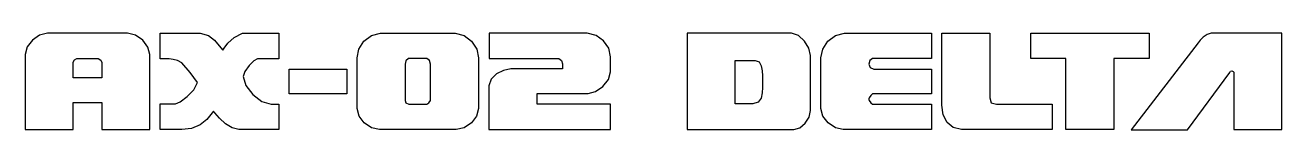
# Model space of a CAD drawing. Extents: x -14.2 to 84.1, y 47.8 to 55.3.
import ezdxf

# ---------------------------------------------------------------- set-up
doc = ezdxf.new("R2010")
doc.units = 0
doc.layers.add('Layer_1', color=7, linetype='CONTINUOUS')

msp = doc.modelspace()

# ---------------------------------------------------------------- linework, layer by layer
at = {"layer": 'Layer_1', "color": 7}
for points in [[(-4.439636, 47.802964), (-4.439636, 53.676609), (-4.600926, 54.268005), (-5.004151, 54.805639), (-5.568666, 55.195423), (-6.186944, 55.343272), (-12.450372, 55.343272), (-13.068651, 55.195423), (-13.633166, 54.81908), (-14.036391, 54.294887), (-14.197681, 53.676609), (-14.197681, 47.802964), (-10.447688, 47.802964), (-10.447688, 49.926616), (-8.203069, 49.926616), (-8.203069, 47.802964)], [(-3.644526, 47.802964), (-3.644526, 49.805648), (-2.448292, 49.805648), (-2.071949, 49.966938), (-1.520875, 50.383604), (-1.010123, 50.921237), (-0.714425, 51.485752), (-1.27894, 52.265321), (-1.950981, 53.018008), (-2.273561, 53.20618), (-2.623023, 53.300265), (-2.932162, 53.340588), (-3.106893, 53.354029), (-3.644526, 53.354029), (-3.644526, 55.343272), (-0.512812, 55.343272), (0.132348, 55.181982), (0.616218, 54.81908), (0.97912, 54.375532), (1.261378, 54.02607), (1.368904, 54.18736), (1.664603, 54.577145), (2.148473, 55.020692), (2.793633, 55.343272), (5.643089, 55.343272), (5.643089, 53.354029), (3.989867, 53.354029), (3.694169, 53.192739), (3.317825, 52.816395), (2.995245, 52.359407), (2.860837, 51.969622), (3.07589, 51.257258), (3.613524, 50.544894), (4.325888, 50.007261), (5.051693, 49.792207), (5.643089, 49.792207), (5.643089, 47.802964), (2.524816, 47.802964), (1.987183, 47.937372), (1.46299, 48.259952), (1.006002, 48.690059), (0.629659, 49.106725), (0.575895, 49.173929), (0.535573, 49.227692), (0.01138, 48.582532), (-0.499371, 48.165867), (-1.198295, 47.870168), (-1.950981, 47.802964)], [(19.426454, 55.343272), (20.138818, 55.168541), (20.716774, 54.724994), (21.119999, 54.106715), (21.267848, 53.421233), (21.267848, 49.456187), (21.106558, 48.837908), (20.703333, 48.313716), (20.138818, 47.937372), (19.520539, 47.802964), (13.512487, 47.802964), (12.894209, 47.937372), (12.329694, 48.313716), (11.926469, 48.837908), (11.765179, 49.456187), (11.765179, 53.421233), (11.913028, 54.106715), (12.302812, 54.724994), (12.894209, 55.168541), (13.606573, 55.343272)], [(22.08207, 47.802964), (31.598179, 47.802964), (31.598179, 49.778767), (25.858944, 49.778767), (25.858944, 50.625539), (29.850871, 50.625539), (30.415386, 50.773388), (30.979901, 51.176613), (31.423449, 51.714247), (31.598179, 52.332525), (31.598179, 53.501878), (31.45033, 54.17392), (31.047105, 54.765316), (30.455709, 55.181982), (29.756785, 55.343272), (22.095511, 55.343272), (22.095511, 53.36747), (27.552489, 53.36747), (27.754101, 53.21962), (27.834746, 52.964245), (27.834746, 52.547579), (23.802496, 52.547579), (23.224541, 52.440052), (22.673466, 52.171235), (22.24336, 51.754569), (22.08207, 51.230377)], [(37.570529, 47.802964), (45.930727, 47.802964), (46.401157, 47.937372), (46.817822, 48.300275), (47.113521, 48.770704), (47.234488, 49.281456), (47.234488, 53.595964), (47.10008, 54.17392), (46.764059, 54.738435), (46.29363, 55.168541), (45.755997, 55.343272), (37.570529, 55.343272)], [(56.687384, 55.343272), (56.687384, 53.36747), (52.090619, 53.36747), (51.875566, 53.20618), (51.794921, 52.937363), (51.902447, 52.655105), (52.184705, 52.520697), (56.687384, 52.520697), (56.687384, 50.598657), (52.090619, 50.598657), (51.956211, 50.47769), (51.808361, 50.276077), (51.794921, 50.235755), (51.794921, 50.181992), (51.794921, 50.128228), (51.808361, 50.087906), (51.956211, 49.886293), (52.090619, 49.778767), (56.687384, 49.778767), (56.687384, 47.802964), (49.792236, 47.802964), (49.173958, 47.937372), (48.609443, 48.313716), (48.206218, 48.837908), (48.044928, 49.456187), (48.044928, 53.421233), (48.192777, 54.106715), (48.582561, 54.724994), (49.173958, 55.168541), (49.886322, 55.343272)], [(57.495514, 55.343272), (61.258947, 55.343272), (61.258947, 50.276077), (61.366474, 49.899734), (61.769699, 49.778767), (66.13797, 49.778767), (66.13797, 47.802964), (59.04121, 47.802964), (58.39605, 47.950813), (57.91218, 48.354038), (57.603041, 48.958876), (57.495514, 49.711562)], [(73.726059, 55.343272), (73.726059, 53.36747), (70.957247, 53.36747), (70.957247, 47.802964), (67.193814, 47.802964), (67.193814, 53.36747), (64.465324, 53.36747), (64.465324, 55.343272)], [(72.310461, 47.789523), (76.719054, 47.789523), (80.025499, 52.278762), (80.092703, 52.372848), (80.186789, 52.39973), (80.280875, 52.345966), (80.348079, 52.305644), (80.348079, 47.802964), (84.098072, 47.802964), (84.098072, 55.343272), (78.560448, 55.343272), (78.26475, 55.249186), (77.955611, 55.047574), (77.700235, 54.805639), (77.538945, 54.604026)], [(-10.447688, 53.05833), (-10.447688, 53.071771), (-10.340161, 53.259943), (-10.15199, 53.36747), (-8.485326, 53.36747), (-8.283714, 53.246502), (-8.203069, 53.05833), (-8.203069, 51.848655), (-10.447688, 51.848655)], [(15.515171, 50.087906), (15.582375, 49.899734), (15.810869, 49.778767), (17.222157, 49.778767), (17.383447, 49.886293), (17.517855, 50.087906), (17.517855, 52.937363), (17.43721, 53.20618), (17.222157, 53.36747), (15.783988, 53.36747), (15.582375, 53.192739), (15.515171, 52.937363)], [(41.333962, 53.21962), (42.90654, 53.21962), (43.202238, 53.098653), (43.376969, 52.789514), (43.457614, 52.39973), (43.471055, 52.009945), (43.471055, 51.095968), (43.457614, 50.665862), (43.363528, 50.249196), (43.148475, 49.940057), (42.718368, 49.819089), (41.333962, 49.819089)], [(6.462351, 52.520697), (10.96503, 52.520697), (10.96503, 50.598657), (6.462351, 50.598657)]]:
    msp.add_lwpolyline(points, close=True, dxfattribs=at)

doc.saveas('drawing.dxf')
